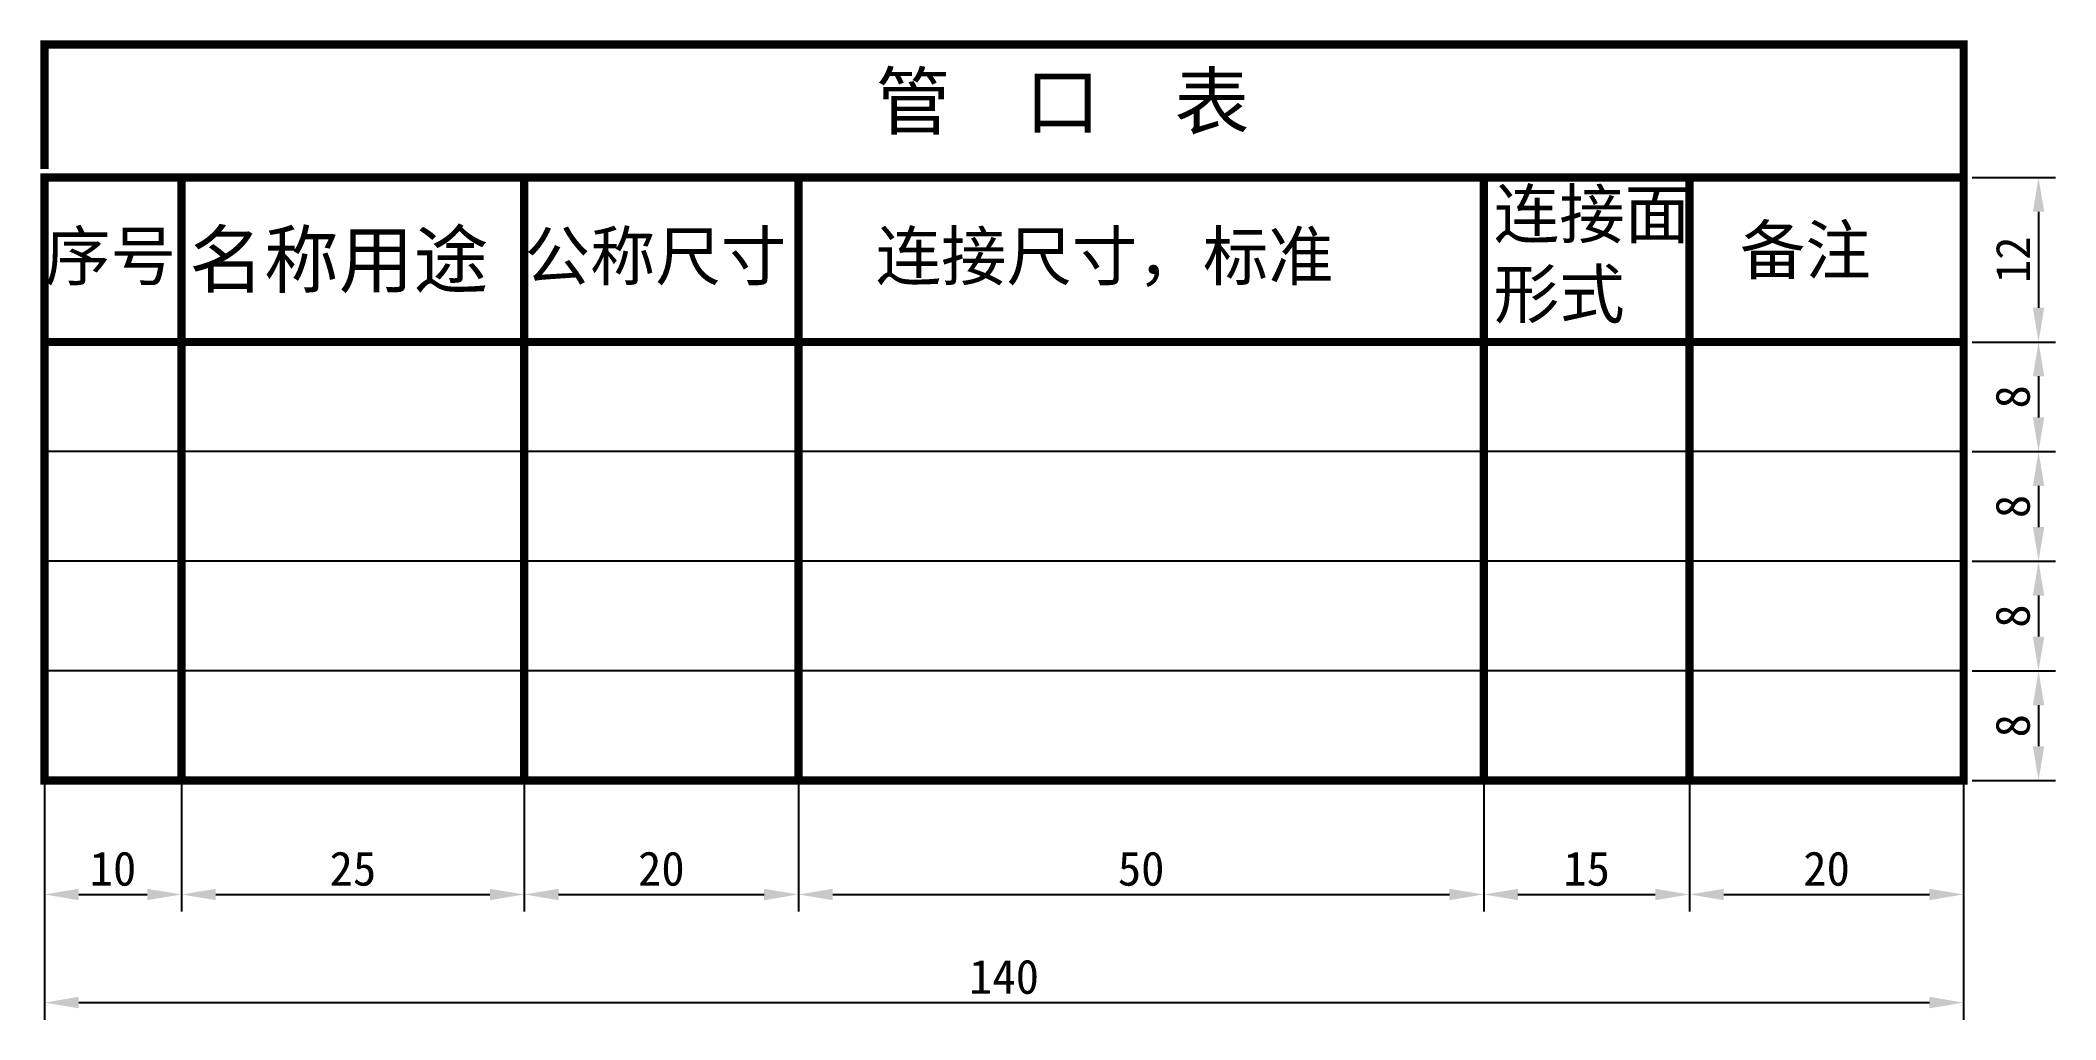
# Model space of a CAD drawing. Extents: x 154 to 301, y 118 to 189.
import ezdxf

# ---------------------------------------------------------------- set-up
doc = ezdxf.new("R2010")
doc.units = 0
doc.layers.get('0').update_dxf_attribs({"linetype": 'CONTINUOUS'})
doc.layers.get('DEFPOINTS').update_dxf_attribs({"linetype": 'CONTINUOUS'})
doc.dimstyles.new('ISO-25', dxfattribs={"dimtxt": 2.5, "dimasz": 2.5, "dimexe": 1.25, "dimexo": 0.625, "dimtad": 1, "dimtxsty": 'STANDARD', "dimcen": 2.5, "dimazin": 3, "dimtfac": 1, "dimtmove": 0, "dimatfit": 3})

# ---------------------------------------------------------------- blocks, each defined once
blk = doc.blocks.new('*D1')
at = {"color": 0}
for p, q in [((294.69, 179.22), (300.78, 179.22)), ((299.53, 176.72), (299.53, 169.72)), ((294.69, 167.22), (300.78, 167.22))]:
    blk.add_line(p, q, dxfattribs=at)
for points in [[(299.12, 176.72), (299.95, 176.72), (299.53, 179.22)], [(299.12, 169.72), (299.95, 169.72), (299.53, 167.22)]]:
    blk.add_solid(points, dxfattribs=at)
at = {"layer": 'DEFPOINTS', "color": 0}
for p in [(294.07, 179.22), (294.07, 167.22), (299.53, 167.22)]:
    blk.add_point(p, dxfattribs=at)
at = {"color": 0, "insert": (297.66, 173.22), "char_height": 2.5, "attachment_point": 5, "rotation": 90}
blk.add_mtext('12', dxfattribs=at)
blk = doc.blocks.new('*D2')
at = {"color": 0}
for p, q in [((294.69, 167.22), (300.78, 167.22)), ((299.53, 164.72), (299.53, 161.72)), ((294.69, 159.22), (300.78, 159.22))]:
    blk.add_line(p, q, dxfattribs=at)
for points in [[(299.12, 164.72), (299.95, 164.72), (299.53, 167.22)], [(299.12, 161.72), (299.95, 161.72), (299.53, 159.22)]]:
    blk.add_solid(points, dxfattribs=at)
at = {"layer": 'DEFPOINTS', "color": 0}
for p in [(294.07, 167.22), (294.07, 159.22), (299.53, 159.22)]:
    blk.add_point(p, dxfattribs=at)
at = {"color": 0, "insert": (297.66, 163.22), "char_height": 2.5, "attachment_point": 5, "rotation": 90}
blk.add_mtext('8', dxfattribs=at)
blk = doc.blocks.new('*D3')
at = {"color": 0}
for p, q in [((294.69, 159.22), (300.78, 159.22)), ((299.53, 156.72), (299.53, 153.72)), ((294.69, 151.22), (300.78, 151.22))]:
    blk.add_line(p, q, dxfattribs=at)
for points in [[(299.12, 156.72), (299.95, 156.72), (299.53, 159.22)], [(299.12, 153.72), (299.95, 153.72), (299.53, 151.22)]]:
    blk.add_solid(points, dxfattribs=at)
at = {"layer": 'DEFPOINTS', "color": 0}
for p in [(294.07, 159.22), (294.07, 151.22), (299.53, 151.22)]:
    blk.add_point(p, dxfattribs=at)
at = {"color": 0, "insert": (297.66, 155.22), "char_height": 2.5, "attachment_point": 5, "rotation": 90}
blk.add_mtext('8', dxfattribs=at)
blk = doc.blocks.new('*D4')
at = {"color": 0}
for p, q in [((294.69, 151.22), (300.78, 151.22)), ((299.53, 148.72), (299.53, 145.72)), ((294.69, 143.22), (300.78, 143.22))]:
    blk.add_line(p, q, dxfattribs=at)
for points in [[(299.12, 148.72), (299.95, 148.72), (299.53, 151.22)], [(299.12, 145.72), (299.95, 145.72), (299.53, 143.22)]]:
    blk.add_solid(points, dxfattribs=at)
at = {"layer": 'DEFPOINTS', "color": 0}
for p in [(294.07, 151.22), (294.07, 143.22), (299.53, 143.22)]:
    blk.add_point(p, dxfattribs=at)
at = {"color": 0, "insert": (297.66, 147.22), "char_height": 2.5, "attachment_point": 5, "rotation": 90}
blk.add_mtext('8', dxfattribs=at)
blk = doc.blocks.new('*D5')
at = {"color": 0}
for p, q in [((294.69, 143.22), (300.78, 143.22)), ((299.53, 140.72), (299.53, 137.72)), ((294.69, 135.22), (300.78, 135.22))]:
    blk.add_line(p, q, dxfattribs=at)
for points in [[(299.12, 140.72), (299.95, 140.72), (299.53, 143.22)], [(299.12, 137.72), (299.95, 137.72), (299.53, 135.22)]]:
    blk.add_solid(points, dxfattribs=at)
at = {"layer": 'DEFPOINTS', "color": 0}
for p in [(294.07, 143.22), (294.07, 135.22), (299.53, 135.22)]:
    blk.add_point(p, dxfattribs=at)
at = {"color": 0, "insert": (297.66, 139.22), "char_height": 2.5, "attachment_point": 5, "rotation": 90}
blk.add_mtext('8', dxfattribs=at)
blk = doc.blocks.new('*D16')
at = {"color": 0}
for p, q in [((209.07, 138.68), (209.07, 125.66)), ((259.06, 138.68), (259.06, 125.66)), ((211.57, 126.91), (256.56, 126.91))]:
    blk.add_line(p, q, dxfattribs=at)
for points in [[(211.57, 127.32), (211.57, 126.49), (209.07, 126.91)], [(256.56, 127.32), (256.56, 126.49), (259.06, 126.91)]]:
    blk.add_solid(points, dxfattribs=at)
at = {"layer": 'DEFPOINTS', "color": 0}
for p in [(209.07, 139.31), (259.06, 139.31), (259.06, 126.91)]:
    blk.add_point(p, dxfattribs=at)
at = {"color": 0, "insert": (234.07, 128.78), "char_height": 2.5, "attachment_point": 5}
blk.add_mtext('50', dxfattribs=at)
blk = doc.blocks.new('*D19')
at = {"color": 0}
for p, q in [((154.07, 138.68), (154.07, 117.77)), ((294.07, 138.97), (294.07, 117.77)), ((156.57, 119.02), (291.57, 119.02))]:
    blk.add_line(p, q, dxfattribs=at)
for points in [[(156.57, 119.44), (156.57, 118.6), (154.07, 119.02)], [(291.57, 119.44), (291.57, 118.6), (294.07, 119.02)]]:
    blk.add_solid(points, dxfattribs=at)
at = {"layer": 'DEFPOINTS', "color": 0}
for p in [(154.07, 139.31), (294.07, 139.6), (294.07, 119.02)]:
    blk.add_point(p, dxfattribs=at)
at = {"color": 0, "insert": (224.07, 120.89), "char_height": 2.5, "attachment_point": 5}
blk.add_mtext('140', dxfattribs=at)
blk = doc.blocks.new('*D15')
at = {"color": 0}
for p, q in [((189.07, 138.68), (189.07, 125.66)), ((209.07, 138.68), (209.07, 125.66)), ((191.57, 126.91), (206.57, 126.91))]:
    blk.add_line(p, q, dxfattribs=at)
for points in [[(191.57, 127.32), (191.57, 126.49), (189.07, 126.91)], [(206.57, 127.32), (206.57, 126.49), (209.07, 126.91)]]:
    blk.add_solid(points, dxfattribs=at)
at = {"layer": 'DEFPOINTS', "color": 0}
for p in [(189.07, 139.31), (209.07, 139.31), (209.07, 126.91)]:
    blk.add_point(p, dxfattribs=at)
at = {"color": 0, "insert": (199.07, 128.78), "char_height": 2.5, "attachment_point": 5}
blk.add_mtext('20', dxfattribs=at)
blk = doc.blocks.new('*D13')
at = {"color": 0}
for p, q in [((154.07, 138.68), (154.07, 125.66)), ((164.07, 138.68), (164.07, 125.66)), ((156.57, 126.91), (161.57, 126.91))]:
    blk.add_line(p, q, dxfattribs=at)
for points in [[(156.57, 127.32), (156.57, 126.49), (154.07, 126.91)], [(161.57, 127.32), (161.57, 126.49), (164.07, 126.91)]]:
    blk.add_solid(points, dxfattribs=at)
at = {"layer": 'DEFPOINTS', "color": 0}
for p in [(154.07, 139.31), (164.07, 139.31), (164.07, 126.91)]:
    blk.add_point(p, dxfattribs=at)
at = {"color": 0, "insert": (159.07, 128.78), "char_height": 2.5, "attachment_point": 5}
blk.add_mtext('10', dxfattribs=at)
blk = doc.blocks.new('*D14')
at = {"color": 0}
for p, q in [((164.07, 138.68), (164.07, 125.66)), ((189.07, 138.68), (189.07, 125.66)), ((166.57, 126.91), (186.57, 126.91))]:
    blk.add_line(p, q, dxfattribs=at)
for points in [[(166.57, 127.32), (166.57, 126.49), (164.07, 126.91)], [(186.57, 127.32), (186.57, 126.49), (189.07, 126.91)]]:
    blk.add_solid(points, dxfattribs=at)
at = {"layer": 'DEFPOINTS', "color": 0}
for p in [(164.07, 139.31), (189.07, 139.31), (189.07, 126.91)]:
    blk.add_point(p, dxfattribs=at)
at = {"color": 0, "insert": (176.57, 128.78), "char_height": 2.5, "attachment_point": 5}
blk.add_mtext('25', dxfattribs=at)
blk = doc.blocks.new('*D18')
at = {"color": 0}
for p, q in [((274.07, 139.6), (274.07, 125.66)), ((294.07, 139.6), (294.07, 125.66)), ((276.57, 126.91), (291.57, 126.91))]:
    blk.add_line(p, q, dxfattribs=at)
for points in [[(276.57, 127.32), (276.57, 126.49), (274.07, 126.91)], [(291.57, 127.32), (291.57, 126.49), (294.07, 126.91)]]:
    blk.add_solid(points, dxfattribs=at)
at = {"layer": 'DEFPOINTS', "color": 0}
for p in [(274.07, 140.22), (294.07, 140.22), (294.07, 126.91)]:
    blk.add_point(p, dxfattribs=at)
at = {"color": 0, "insert": (284.07, 128.78), "char_height": 2.5, "attachment_point": 5}
blk.add_mtext('20', dxfattribs=at)
blk = doc.blocks.new('*D17')
at = {"color": 0}
for p, q in [((259.06, 138.68), (259.06, 125.66)), ((274.07, 139.6), (274.07, 125.66)), ((261.56, 126.91), (271.57, 126.91))]:
    blk.add_line(p, q, dxfattribs=at)
for points in [[(261.56, 127.32), (261.56, 126.49), (259.06, 126.91)], [(271.57, 127.32), (271.57, 126.49), (274.07, 126.91)]]:
    blk.add_solid(points, dxfattribs=at)
at = {"layer": 'DEFPOINTS', "color": 0}
for p in [(274.07, 140.22), (259.06, 139.31), (274.07, 126.91)]:
    blk.add_point(p, dxfattribs=at)
at = {"color": 0, "insert": (266.57, 128.78), "char_height": 2.5, "attachment_point": 5}
blk.add_mtext('15', dxfattribs=at)

msp = doc.modelspace()

# ---------------------------------------------------------------- linework, layer by layer
for p, q in [((294.067, 159.224), (154.067, 159.224)), ((294.067, 151.224), (154.067, 151.224)), ((294.067, 143.224), (154.067, 143.224))]:
    msp.add_line(p, q)
at = {"const_width": 0.6}
for points in [[(294.067, 178.935), (294.067, 188.935), (154.067, 188.935), (154.067, 179.849)], [(154.067, 179.224), (164.067, 179.224), (189.067, 179.224), (209.067, 179.224), (260.817, 179.224), (274.067, 179.224), (294.067, 179.224), (294.067, 167.224), (294.067, 159.224), (294.067, 151.224), (294.067, 143.224), (294.067, 135.224), (154.067, 135.224), (154.067, 179.224)], [(164.067, 179.224), (164.067, 135.224)], [(189.067, 179.224), (189.067, 135.224)], [(209.067, 179.224), (209.067, 135.224)], [(259.063, 179.224), (259.063, 135.224)], [(274.067, 179.224), (274.067, 135.224)], [(294.067, 167.224), (154.067, 167.224)]]:
    msp.add_lwpolyline(points, dxfattribs=at)

# ---------------------------------------------------------------- texts
at = {"attachment_point": 1}
for s, insert, char_height, width in [('{\\f黑体|b0|i0|c134|p2;管  口  表}', (214.706, 186.784), 4, 44.3617), ('{\\f宋体|b0|i0|c134|p2;连接面形式}', (259.795, 178.31), 3.5, 14.95757), ('{\\f宋体|b0|i0|c134|p2;序号}', (154.11, 175.243), 3.5, 11.4439), ('{\\f宋体|b0|i0|c134|p2;名称用途}', (164.631, 175.243), 4, 26.78067), ('{\\f宋体|b0|i0|c134|p2;公称尺寸}', (189.091, 175.243), 3.5, 26.7807), ('{\\f宋体|b0|i0|c134|p2;连接尺寸，标准}', (214.706, 175.243), 3.5, 44.36167), ('{\\f宋体|b0|i0|c134|p2;备注}', (277.751, 175.681), 3.5, 14.9576)]:
    msp.add_mtext(s, dxfattribs=dict(at, insert=insert, char_height=char_height, width=width))

# ---------------------------------------------------------------- dimensions: what is measured, and where the dimension line sits
dim = msp.add_linear_dim(base=(299.533, 167.224), p1=(294.067, 179.224), p2=(294.067, 167.224), angle=90, dimstyle='ISO-25')
dim.commit()
dim.dimension.update_dxf_attribs({"geometry": '*D1', "text_midpoint": (297.658, 173.224)})
for base, p1, p2, picture, middle in [((299.533, 159.224), (294.067, 167.224), (294.067, 159.224), '*D2', (297.658, 163.224)), ((299.533, 151.224), (294.067, 159.224), (294.067, 151.224), '*D3', (297.658, 155.224)), ((299.533, 143.224), (294.067, 151.224), (294.067, 143.224), '*D4', (297.658, 147.224)), ((299.533, 135.224), (294.067, 143.224), (294.067, 135.224), '*D5', (297.658, 139.224))]:
    dim = msp.add_linear_dim(base=base, p1=p1, p2=p2, angle=90, dimstyle='ISO-25', override={"dimtmove": 1})
    dim.commit()
    dim.dimension.update_dxf_attribs({"geometry": picture, "text_midpoint": middle})
for base, p1, p2, picture, middle in [((274.067, 126.908), (259.063, 139.309), (274.067, 140.223), '*D17', (266.565, 128.783)), ((294.067, 126.908), (274.067, 140.223), (294.067, 140.223), '*D18', (284.067, 128.783)), ((189.067, 126.908), (164.067, 139.309), (189.067, 139.309), '*D14', (176.567, 128.783)), ((209.067, 126.908), (189.067, 139.309), (209.067, 139.309), '*D15', (199.067, 128.783)), ((259.063, 126.908), (209.067, 139.309), (259.063, 139.309), '*D16', (234.065, 128.783))]:
    dim = msp.add_linear_dim(base=base, p1=p1, p2=p2, dimstyle='ISO-25', override={"dimtmove": 1})
    dim.commit()
    dim.dimension.update_dxf_attribs({"geometry": picture, "text_midpoint": middle})
for base, p2, picture, middle in [((294.067, 119.02), (294.067, 139.598), '*D19', (224.067, 120.895)), ((164.067, 126.908), (164.067, 139.309), '*D13', (159.067, 128.783))]:
    dim = msp.add_linear_dim(base=base, p1=(154.067, 139.309), p2=p2, dimstyle='ISO-25')
    dim.commit()
    dim.dimension.update_dxf_attribs({"geometry": picture, "text_midpoint": middle})

doc.saveas('drawing.dxf')
